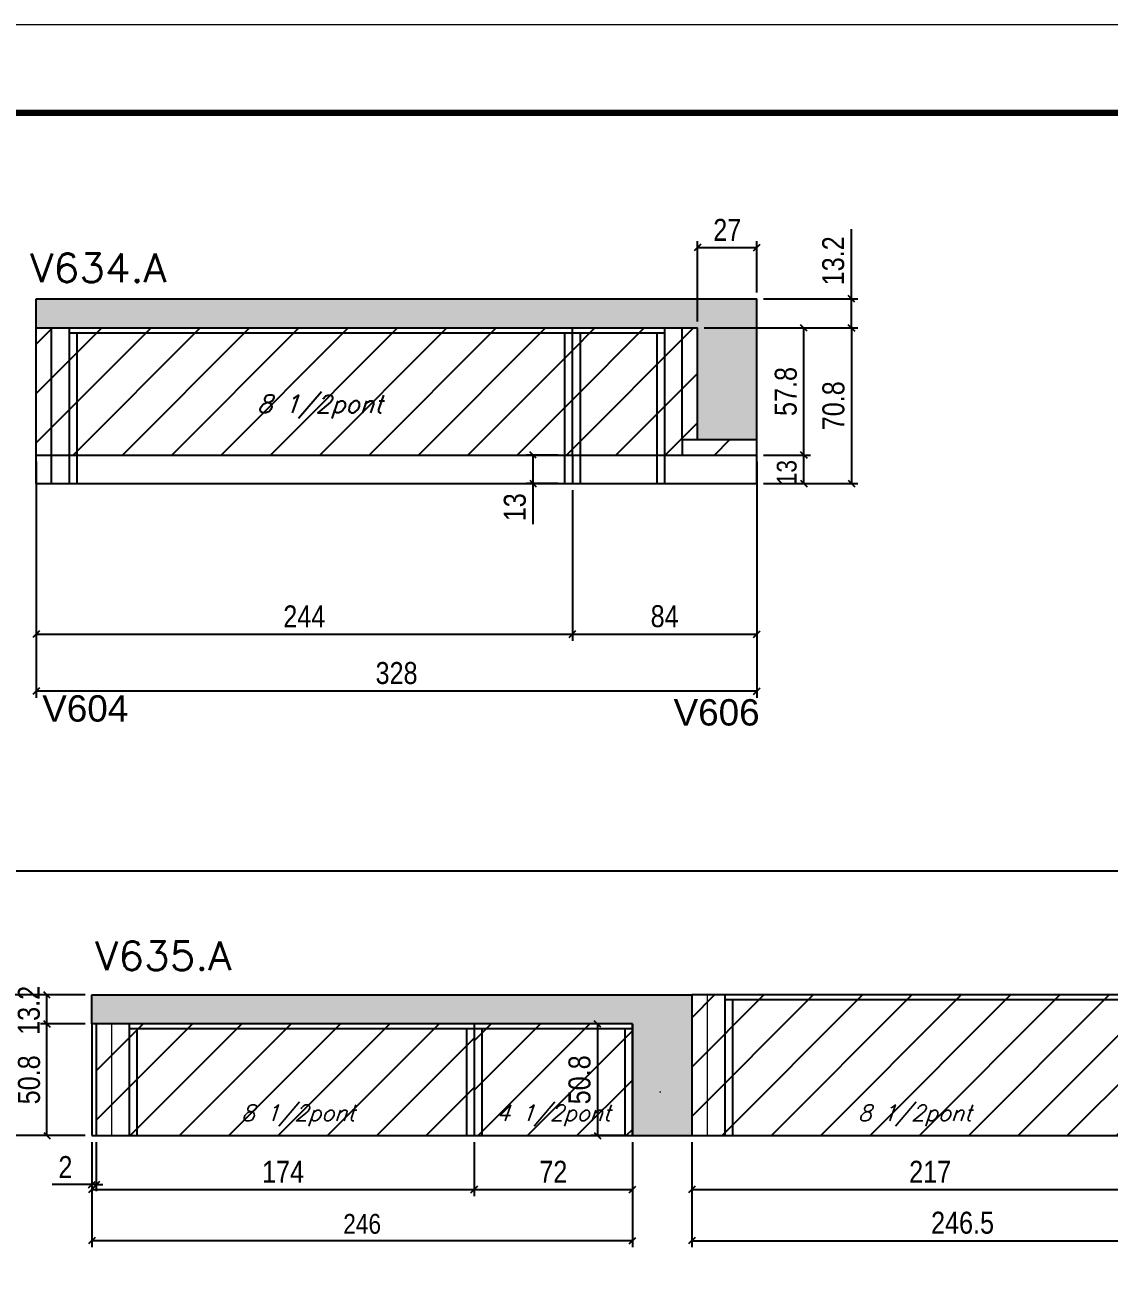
# Model space of a CAD drawing. Extents: x -20960 to -5926, y -2106 to 21915.
# Drawn here: x -10124 to -9630, y 11012 to 11578 of the extents above; entities that cross this region are included whole.
import ezdxf

# ---------------------------------------------------------------- set-up
doc = ezdxf.new("R2010")
doc.units = 0
doc.linetypes.add('DASHED', pattern=[0.75, 0.5, -0.25])
for name, color, linetype in [('5', 5, 'Continuous'), ('COTA', 241, 'Continuous'), ('Painéis', 200, 'Continuous'), ('Reaproveitamento', 251, 'Continuous'), ('SARR_2.2x7', 40, 'Continuous'), ('SARR_3.5x7', 81, 'Continuous'), ('texto', 7, 'Continuous')]:
    doc.layers.add(name, color=color, linetype=linetype)
for name, color, linetype, lineweight in [('Folhas', 255, 'Continuous', 9), ('Sarr 2.2x7', 40, 'Continuous', 9), ('SARRAFO DE PRESSAO', 251, 'DASHED', 9), ('Texto Seção', 7, 'Continuous', 15)]:
    doc.layers.add(name, color=color, linetype=linetype, lineweight=lineweight)
doc.styles.add('COTA TECNICA', font='techl___.ttf', dxfattribs={"height": 10})
doc.styles.add('COTA TECNICA-50', font='techl___.ttf', dxfattribs={"height": 9})
doc.styles.add('REGUA-120', font='ROMANS.shx', dxfattribs={"height": 15})
doc.styles.add('Romans', font='romans.shx')
doc.styles.get("Standard").update_dxf_attribs({"font": 'arial.ttf'})
doc.dimstyles.new('COTA PAINEL-50', dxfattribs={"dimtxt": 9, "dimasz": 3, "dimexe": 3, "dimexo": 3, "dimgap": 3, "dimtad": 1, "dimdec": 1, "dimzin": 12, "dimdsep": 46, "dimtxsty": 'COTA TECNICA-50', "dimblk1": 'OBLIQUE', "dimblk2": 'OBLIQUE', "dimsah": 1, "dimcen": 0.9, "dimclrd": 4, "dimclre": 4, "dimclrt": 240, "dimadec": 1, "dimazin": 3, "dimtfac": 1, "dimtdec": 1, "dimtmove": 0, "dimatfit": 3, "dimfxl": 1, "dimtolj": 1, "dimtzin": 12, "dimarcsym": 0})
doc.dimstyles.new('PAINEL', dxfattribs={"dimtxt": 10, "dimasz": 3, "dimexe": 3, "dimexo": 3, "dimgap": 3, "dimtad": 1, "dimdec": 1, "dimzin": 12, "dimdsep": 46, "dimtxsty": 'COTA TECNICA', "dimblk1": 'OBLIQUE', "dimblk2": 'OBLIQUE', "dimsah": 1, "dimcen": 0.9, "dimclrd": 4, "dimclre": 4, "dimclrt": 240, "dimadec": 1, "dimazin": 3, "dimtfac": 1, "dimtdec": 1, "dimtmove": 0, "dimatfit": 3, "dimfxl": 1, "dimtolj": 1, "dimtzin": 12, "dimarcsym": 0})
pattern_1 = [(45, (-149321.819, -11654.075), (-11.2253202, 11.2253202), [])]
pattern_2 = [(45, (-13.5, -4594.3), (-11.22532, 11.22532), [])]

# ---------------------------------------------------------------- blocks, each defined once
blk = doc.blocks.new('9999999999')
at = {"layer": 'Folhas'}
blk.add_lwpolyline([(98138.98, 34190.21), (99623.98, 34190.21), (99623.98, 35240.21), (98138.98, 35240.21)], close=True, dxfattribs=at)
at = {"layer": 'Folhas', "color": 30, "const_width": 3}
blk.add_lwpolyline([(98213.98, 34230.21), (99583.98, 34230.21), (99583.98, 35200.21), (98213.98, 35200.21)], close=True, dxfattribs=at)
blk = doc.blocks.new('_Oblique')
at = {"color": 0, "linetype": 'ByBlock', "lineweight": -2}
blk.add_line((-0.5, -0.5), (0.5, 0.5), dxfattribs=at)
blk = doc.blocks.new('*D1290')
at = {"layer": 'COTA', "color": 4, "linetype": 'ByBlock', "lineweight": -2, "transparency": 16777216}
for p, q in [((-9820.41, 11069.88), (-9820.41, 11045.38)), ((-9603.41, 11069.88), (-9603.41, 11045.38)), ((-9820.41, 11048.38), (-9603.41, 11048.38))]:
    blk.add_line(p, q, dxfattribs=at)
at = {"layer": 'Defpoints', "color": 0, "linetype": 'ByBlock', "transparency": 16777216}
for p in [(-9820.41, 11072.88), (-9603.41, 11072.88), (-9603.41, 11048.38)]:
    blk.add_point(p, dxfattribs=at)
at = {"layer": 'COTA', "color": 4, "linetype": 'ByBlock', "lineweight": -2, "transparency": 16777216, "xscale": 3, "yscale": 3, "zscale": 3, "rotation": 180}
blk.add_blockref('_Oblique', (-9820.41, 11048.38), dxfattribs=at)
at = {"layer": 'COTA', "color": 4, "linetype": 'ByBlock', "lineweight": -2, "transparency": 16777216, "xscale": 3, "yscale": 3, "zscale": 3}
blk.add_blockref('_Oblique', (-9603.41, 11048.38), dxfattribs=at)
at = {"layer": 'COTA', "color": 240, "linetype": 'ByBlock', "transparency": 16777216, "insert": (-9711.91, 11056.45), "char_height": 10, "attachment_point": 5, "style": 'COTA TECNICA'}
blk.add_mtext('\\A1;217', dxfattribs=at)
blk = doc.blocks.new('*D1293')
at = {"layer": 'COTA', "color": 4, "linetype": 'ByBlock', "lineweight": -2, "transparency": 16777216}
for p, q in [((-9820.41, 11069.88), (-9820.41, 11022.1)), ((-9573.91, 11069.88), (-9573.91, 11022.1)), ((-9820.41, 11025.1), (-9573.91, 11025.1))]:
    blk.add_line(p, q, dxfattribs=at)
at = {"layer": 'Defpoints', "color": 0, "linetype": 'ByBlock', "transparency": 16777216}
for p in [(-9820.41, 11072.88), (-9573.91, 11072.88), (-9573.91, 11025.1)]:
    blk.add_point(p, dxfattribs=at)
at = {"layer": 'COTA', "color": 4, "linetype": 'ByBlock', "lineweight": -2, "transparency": 16777216, "xscale": 3, "yscale": 3, "zscale": 3, "rotation": 180}
blk.add_blockref('_Oblique', (-9820.41, 11025.1), dxfattribs=at)
at = {"layer": 'COTA', "color": 4, "linetype": 'ByBlock', "lineweight": -2, "transparency": 16777216, "xscale": 3, "yscale": 3, "zscale": 3}
blk.add_blockref('_Oblique', (-9573.91, 11025.1), dxfattribs=at)
at = {"layer": 'COTA', "color": 240, "linetype": 'ByBlock', "transparency": 16777216, "insert": (-9697.16, 11033.21), "char_height": 10, "attachment_point": 5, "style": 'COTA TECNICA'}
blk.add_mtext('\\A1;246.5', dxfattribs=at)
blk = doc.blocks.new('*D1294')
at = {"layer": 'COTA', "color": 4, "linetype": 'ByBlock', "lineweight": -2, "transparency": 16777216}
for p, q in [((-10096.41, 11123.68), (-10116.85, 11123.68)), ((-10113.85, 11072.88), (-10113.85, 11123.68)), ((-10096.41, 11072.88), (-10116.85, 11072.88))]:
    blk.add_line(p, q, dxfattribs=at)
at = {"layer": 'Defpoints', "color": 0, "linetype": 'ByBlock', "transparency": 16777216}
for p in [(-10113.85, 11123.68), (-10093.41, 11123.68), (-10093.41, 11072.88)]:
    blk.add_point(p, dxfattribs=at)
at = {"layer": 'COTA', "color": 4, "linetype": 'ByBlock', "lineweight": -2, "transparency": 16777216, "xscale": 3, "yscale": 3, "zscale": 3}
for p, rotation in [((-10113.85, 11123.68), 90), ((-10113.85, 11072.88), 270)]:
    blk.add_blockref('_Oblique', p, dxfattribs=dict(at, rotation=rotation))
at = {"layer": 'COTA', "color": 240, "linetype": 'ByBlock', "transparency": 16777216, "insert": (-10121.98, 11098.28), "char_height": 10, "attachment_point": 5, "rotation": 90, "style": 'COTA TECNICA'}
blk.add_mtext('\\A1;50.8', dxfattribs=at)
blk = doc.blocks.new('*D1295')
at = {"layer": 'COTA', "color": 4, "linetype": 'ByBlock', "lineweight": -2, "transparency": 16777216}
for p, q in [((-10096.41, 11136.88), (-10116.85, 11136.88)), ((-10113.85, 11123.68), (-10113.85, 11136.88)), ((-10096.41, 11123.68), (-10116.85, 11123.68))]:
    blk.add_line(p, q, dxfattribs=at)
at = {"layer": 'Defpoints', "color": 0, "linetype": 'ByBlock', "transparency": 16777216}
for p in [(-10113.85, 11136.88), (-10093.41, 11136.88), (-10093.41, 11123.68)]:
    blk.add_point(p, dxfattribs=at)
at = {"layer": 'COTA', "color": 4, "linetype": 'ByBlock', "lineweight": -2, "transparency": 16777216, "xscale": 3, "yscale": 3, "zscale": 3}
for p, rotation in [((-10113.85, 11136.88), 90), ((-10113.85, 11123.68), 270)]:
    blk.add_blockref('_Oblique', p, dxfattribs=dict(at, rotation=rotation))
at = {"layer": 'COTA', "color": 240, "linetype": 'ByBlock', "transparency": 16777216, "insert": (-10122.06, 11129.88), "char_height": 10, "attachment_point": 5, "rotation": 90, "style": 'COTA TECNICA'}
blk.add_mtext('\\A1;13.2', dxfattribs=at)
blk = doc.blocks.new('*D1394')
at = {"layer": 'COTA', "color": 4, "lineweight": -2, "transparency": 16777216}
for p, q in [((-10093.41, 11069.88), (-10093.41, 11047.59)), ((-10091.41, 11069.88), (-10091.41, 11047.59)), ((-10093.41, 11050.59), (-10111.52, 11050.59)), ((-10091.41, 11050.59), (-10093.41, 11050.59)), ((-10091.41, 11050.59), (-10088.41, 11050.59))]:
    blk.add_line(p, q, dxfattribs=at)
at = {"layer": 'Defpoints', "color": 0, "transparency": 16777216}
for p in [(-10093.41, 11072.88), (-10091.41, 11072.88), (-10093.41, 11050.59)]:
    blk.add_point(p, dxfattribs=at)
at = {"layer": 'COTA', "color": 4, "lineweight": -2, "transparency": 16777216, "xscale": 3, "yscale": 3, "zscale": 3}
blk.add_blockref('_Oblique', (-10093.41, 11050.59), dxfattribs=at)
at = {"layer": 'COTA', "color": 4, "lineweight": -2, "transparency": 16777216, "xscale": 3, "yscale": 3, "zscale": 3, "rotation": 180}
blk.add_blockref('_Oblique', (-10091.41, 11050.59), dxfattribs=at)
at = {"layer": 'COTA', "color": 240, "transparency": 16777216, "insert": (-10105.47, 11058.59), "char_height": 10, "attachment_point": 5, "style": 'COTA TECNICA'}
blk.add_mtext('\\A1;2', dxfattribs=at)
blk = doc.blocks.new('*D1377')
at = {"layer": 'COTA', "color": 4, "lineweight": -2, "transparency": 16777216}
for p, q in [((-10096.41, 11136.88), (-10140.03, 11136.88)), ((-10137.03, 11072.88), (-10137.03, 11136.88)), ((-10096.41, 11072.88), (-10140.03, 11072.88))]:
    blk.add_line(p, q, dxfattribs=at)
at = {"layer": 'Defpoints', "color": 0, "transparency": 16777216}
for p in [(-10137.03, 11136.88), (-10093.41, 11136.88), (-10093.41, 11072.88)]:
    blk.add_point(p, dxfattribs=at)
at = {"layer": 'COTA', "color": 4, "lineweight": -2, "transparency": 16777216, "xscale": 3, "yscale": 3, "zscale": 3}
for p, rotation in [((-10137.03, 11136.88), 90), ((-10137.03, 11072.88), 270)]:
    blk.add_blockref('_Oblique', p, dxfattribs=dict(at, rotation=rotation))
at = {"layer": 'COTA', "color": 240, "transparency": 16777216, "insert": (-10145.13, 11104.88), "char_height": 10, "attachment_point": 5, "rotation": 90, "style": 'COTA TECNICA'}
blk.add_mtext('\\A1;64', dxfattribs=at)
blk = doc.blocks.new('*D1380')
at = {"layer": 'COTA', "color": 4, "lineweight": -2, "ltscale": 25, "transparency": 16777216}
for p, q in [((-10093.41, 11069.88), (-10093.41, 11045.38)), ((-9919.41, 11069.88), (-9919.41, 11045.38)), ((-10093.41, 11048.38), (-9919.41, 11048.38))]:
    blk.add_line(p, q, dxfattribs=at)
at = {"layer": 'Defpoints', "color": 0, "ltscale": 25, "transparency": 16777216}
for p in [(-10093.41, 11072.88), (-9919.41, 11072.88), (-9919.41, 11048.38)]:
    blk.add_point(p, dxfattribs=at)
at = {"layer": 'COTA', "color": 4, "lineweight": -2, "ltscale": 25, "transparency": 16777216, "xscale": 3, "yscale": 3, "zscale": 3, "rotation": 180}
blk.add_blockref('_Oblique', (-10093.41, 11048.38), dxfattribs=at)
at = {"layer": 'COTA', "color": 4, "lineweight": -2, "ltscale": 25, "transparency": 16777216, "xscale": 3, "yscale": 3, "zscale": 3}
blk.add_blockref('_Oblique', (-9919.41, 11048.38), dxfattribs=at)
at = {"layer": 'COTA', "color": 240, "ltscale": 25, "transparency": 16777216, "insert": (-10006.41, 11056.45), "char_height": 10, "attachment_point": 5, "style": 'COTA TECNICA'}
blk.add_mtext('\\A1;174', dxfattribs=at)
blk = doc.blocks.new('*D1381')
at = {"layer": 'COTA', "color": 4, "lineweight": -2, "ltscale": 25, "transparency": 16777216}
for p, q in [((-9919.41, 11069.88), (-9919.41, 11045.38)), ((-9847.41, 11069.88), (-9847.41, 11045.38)), ((-9919.41, 11048.38), (-9847.41, 11048.38))]:
    blk.add_line(p, q, dxfattribs=at)
at = {"layer": 'Defpoints', "color": 0, "ltscale": 25, "transparency": 16777216}
for p in [(-9919.41, 11072.88), (-9847.41, 11072.88), (-9847.41, 11048.38)]:
    blk.add_point(p, dxfattribs=at)
at = {"layer": 'COTA', "color": 4, "lineweight": -2, "ltscale": 25, "transparency": 16777216, "xscale": 3, "yscale": 3, "zscale": 3, "rotation": 180}
blk.add_blockref('_Oblique', (-9919.41, 11048.38), dxfattribs=at)
at = {"layer": 'COTA', "color": 4, "lineweight": -2, "ltscale": 25, "transparency": 16777216, "xscale": 3, "yscale": 3, "zscale": 3}
blk.add_blockref('_Oblique', (-9847.41, 11048.38), dxfattribs=at)
at = {"layer": 'COTA', "color": 240, "ltscale": 25, "transparency": 16777216, "insert": (-9883.41, 11056.45), "char_height": 10, "attachment_point": 5, "style": 'COTA TECNICA'}
blk.add_mtext('\\A1;72', dxfattribs=at)
blk = doc.blocks.new('*D1385')
at = {"layer": 'COTA', "color": 4, "lineweight": -2, "ltscale": 25, "transparency": 16777216}
for p, q in [((-9850.41, 11123.68), (-9866.32, 11123.68)), ((-9863.32, 11123.68), (-9863.32, 11072.88)), ((-9850.41, 11072.88), (-9866.32, 11072.88))]:
    blk.add_line(p, q, dxfattribs=at)
at = {"layer": 'Defpoints', "color": 0, "ltscale": 25, "transparency": 16777216}
for p in [(-9847.41, 11123.68), (-9863.32, 11072.88), (-9847.41, 11072.88)]:
    blk.add_point(p, dxfattribs=at)
at = {"layer": 'COTA', "color": 4, "lineweight": -2, "ltscale": 25, "transparency": 16777216, "xscale": 3, "yscale": 3, "zscale": 3}
for p, rotation in [((-9863.32, 11123.68), 90), ((-9863.32, 11072.88), 270)]:
    blk.add_blockref('_Oblique', p, dxfattribs=dict(at, rotation=rotation))
at = {"layer": 'COTA', "color": 240, "ltscale": 25, "transparency": 16777216, "insert": (-9871.45, 11098.28), "char_height": 10, "attachment_point": 5, "rotation": 90, "style": 'COTA TECNICA'}
blk.add_mtext('\\A1;50.8', dxfattribs=at)
blk = doc.blocks.new('*D1387')
at = {"layer": 'COTA', "color": 4, "lineweight": -2, "ltscale": 25, "transparency": 16777216}
for p, q in [((-10118.75, 11379.53), (-10118.75, 11272.05)), ((-9790.75, 11379.53), (-9790.75, 11272.05)), ((-9790.75, 11275.05), (-10118.75, 11275.05))]:
    blk.add_line(p, q, dxfattribs=at)
at = {"layer": 'Defpoints', "color": 0, "ltscale": 25, "transparency": 16777216}
for p in [(-10118.75, 11382.53), (-9790.75, 11382.53), (-10118.75, 11275.05)]:
    blk.add_point(p, dxfattribs=at)
at = {"layer": 'COTA', "color": 4, "lineweight": -2, "ltscale": 25, "transparency": 16777216, "xscale": 3, "yscale": 3, "zscale": 3, "rotation": 180}
blk.add_blockref('_Oblique', (-10118.75, 11275.05), dxfattribs=at)
at = {"layer": 'COTA', "color": 4, "lineweight": -2, "ltscale": 25, "transparency": 16777216, "xscale": 3, "yscale": 3, "zscale": 3}
blk.add_blockref('_Oblique', (-9790.75, 11275.05), dxfattribs=at)
at = {"layer": 'COTA', "color": 240, "ltscale": 25, "transparency": 16777216, "insert": (-9954.75, 11283.29), "char_height": 10, "attachment_point": 5, "style": 'COTA TECNICA'}
blk.add_mtext('\\A1;328', dxfattribs=at)
blk = doc.blocks.new('*D1388')
at = {"layer": 'COTA', "color": 4, "lineweight": -2, "ltscale": 25, "transparency": 16777216}
for p, q in [((-10118.75, 11366.53), (-10118.75, 11298.04)), ((-9874.75, 11366.53), (-9874.75, 11298.04)), ((-10118.75, 11301.04), (-9874.75, 11301.04))]:
    blk.add_line(p, q, dxfattribs=at)
at = {"layer": 'Defpoints', "color": 0, "ltscale": 25, "transparency": 16777216}
for p in [(-10118.75, 11369.53), (-9874.75, 11369.53), (-9874.75, 11301.04)]:
    blk.add_point(p, dxfattribs=at)
at = {"layer": 'COTA', "color": 4, "lineweight": -2, "ltscale": 25, "transparency": 16777216, "xscale": 3, "yscale": 3, "zscale": 3, "rotation": 180}
blk.add_blockref('_Oblique', (-10118.75, 11301.04), dxfattribs=at)
at = {"layer": 'COTA', "color": 4, "lineweight": -2, "ltscale": 25, "transparency": 16777216, "xscale": 3, "yscale": 3, "zscale": 3}
blk.add_blockref('_Oblique', (-9874.75, 11301.04), dxfattribs=at)
at = {"layer": 'COTA', "color": 240, "ltscale": 25, "transparency": 16777216, "insert": (-9996.75, 11309.11), "char_height": 10, "attachment_point": 5, "style": 'COTA TECNICA'}
blk.add_mtext('\\A1;244', dxfattribs=at)
blk = doc.blocks.new('*D1296')
at = {"layer": 'COTA', "color": 4, "lineweight": -2, "ltscale": 25, "transparency": 16777216}
for p, q in [((-9790.75, 11379.53), (-9790.75, 11298.04)), ((-9874.75, 11366.53), (-9874.75, 11298.04)), ((-9874.75, 11301.04), (-9790.75, 11301.04))]:
    blk.add_line(p, q, dxfattribs=at)
at = {"layer": 'Defpoints', "color": 0, "ltscale": 25, "transparency": 16777216}
for p in [(-9790.75, 11382.53), (-9874.75, 11369.53), (-9790.75, 11301.04)]:
    blk.add_point(p, dxfattribs=at)
at = {"layer": 'COTA', "color": 4, "lineweight": -2, "ltscale": 25, "transparency": 16777216, "xscale": 3, "yscale": 3, "zscale": 3, "rotation": 180}
blk.add_blockref('_Oblique', (-9874.75, 11301.04), dxfattribs=at)
at = {"layer": 'COTA', "color": 4, "lineweight": -2, "ltscale": 25, "transparency": 16777216, "xscale": 3, "yscale": 3, "zscale": 3}
blk.add_blockref('_Oblique', (-9790.75, 11301.04), dxfattribs=at)
at = {"layer": 'COTA', "color": 240, "ltscale": 25, "transparency": 16777216, "insert": (-9832.75, 11309.14), "char_height": 10, "attachment_point": 5, "style": 'COTA TECNICA'}
blk.add_mtext('\\A1;84', dxfattribs=at)
blk = doc.blocks.new('*D1397')
at = {"layer": 'COTA', "color": 4, "lineweight": -2, "ltscale": 25, "transparency": 16777216}
for p, q in [((-9814.75, 11440.33), (-9744.76, 11440.33)), ((-9747.76, 11440.33), (-9747.76, 11369.53)), ((-9787.75, 11369.53), (-9744.76, 11369.53))]:
    blk.add_line(p, q, dxfattribs=at)
at = {"layer": 'Defpoints', "color": 0, "ltscale": 25, "transparency": 16777216}
for p in [(-9817.75, 11440.33), (-9790.75, 11369.53), (-9747.76, 11369.53)]:
    blk.add_point(p, dxfattribs=at)
at = {"layer": 'COTA', "color": 4, "lineweight": -2, "ltscale": 25, "transparency": 16777216, "xscale": 3, "yscale": 3, "zscale": 3}
for p, rotation in [((-9747.76, 11440.33), 90), ((-9747.76, 11369.53), 270)]:
    blk.add_blockref('_Oblique', p, dxfattribs=dict(at, rotation=rotation))
at = {"layer": 'COTA', "color": 240, "ltscale": 25, "transparency": 16777216, "insert": (-9755.89, 11404.93), "char_height": 10, "attachment_point": 5, "rotation": 90, "style": 'COTA TECNICA'}
blk.add_mtext('\\A1;70.8', dxfattribs=at)
blk = doc.blocks.new('*D1398')
at = {"layer": 'COTA', "color": 4, "lineweight": -2, "ltscale": 25, "transparency": 16777216}
for p, q in [((-9747.76, 11453.53), (-9747.76, 11485.26)), ((-9787.75, 11453.53), (-9744.76, 11453.53)), ((-9747.76, 11440.33), (-9747.76, 11453.53)), ((-9814.75, 11440.33), (-9744.76, 11440.33))]:
    blk.add_line(p, q, dxfattribs=at)
at = {"layer": 'Defpoints', "color": 0, "ltscale": 25, "transparency": 16777216}
for p in [(-9790.75, 11453.53), (-9747.76, 11453.53), (-9817.75, 11440.33)]:
    blk.add_point(p, dxfattribs=at)
at = {"layer": 'COTA', "color": 4, "lineweight": -2, "ltscale": 25, "transparency": 16777216, "xscale": 3, "yscale": 3, "zscale": 3}
for p, rotation in [((-9747.76, 11453.53), 90), ((-9747.76, 11440.33), 270)]:
    blk.add_blockref('_Oblique', p, dxfattribs=dict(at, rotation=rotation))
at = {"layer": 'COTA', "color": 240, "ltscale": 25, "transparency": 16777216, "insert": (-9755.98, 11470.9), "char_height": 10, "attachment_point": 5, "rotation": 90, "style": 'COTA TECNICA'}
blk.add_mtext('\\A1;13.2', dxfattribs=at)
blk = doc.blocks.new('*D1297')
at = {"layer": 'COTA', "color": 4, "lineweight": -2, "ltscale": 25, "transparency": 16777216}
for p, q in [((-9814.75, 11440.33), (-9766.44, 11440.33)), ((-9769.44, 11382.53), (-9769.44, 11440.33)), ((-9787.75, 11382.53), (-9766.44, 11382.53))]:
    blk.add_line(p, q, dxfattribs=at)
at = {"layer": 'Defpoints', "color": 0, "ltscale": 25, "transparency": 16777216}
for p in [(-9817.75, 11440.33), (-9769.44, 11440.33), (-9790.75, 11382.53)]:
    blk.add_point(p, dxfattribs=at)
at = {"layer": 'COTA', "color": 4, "lineweight": -2, "ltscale": 25, "transparency": 16777216, "xscale": 3, "yscale": 3, "zscale": 3}
for p, rotation in [((-9769.44, 11440.33), 90), ((-9769.44, 11382.53), 270)]:
    blk.add_blockref('_Oblique', p, dxfattribs=dict(at, rotation=rotation))
at = {"layer": 'COTA', "color": 240, "ltscale": 25, "transparency": 16777216, "insert": (-9777.57, 11411.43), "char_height": 10, "attachment_point": 5, "rotation": 90, "style": 'COTA TECNICA'}
blk.add_mtext('\\A1;57.8', dxfattribs=at)
blk = doc.blocks.new('*D1298')
at = {"layer": 'Defpoints', "color": 0, "ltscale": 25, "transparency": 16777216}
for p in [(-9790.75, 11476.89), (-9790.75, 11453.53), (-9817.75, 11440.33)]:
    blk.add_point(p, dxfattribs=at)
at = {"layer": 'SARR_3.5x7', "color": 4, "lineweight": -2, "ltscale": 25, "transparency": 16777216}
for p, q in [((-9817.75, 11443.33), (-9817.75, 11479.89)), ((-9790.75, 11456.53), (-9790.75, 11479.89)), ((-9817.75, 11476.89), (-9790.75, 11476.89))]:
    blk.add_line(p, q, dxfattribs=at)
at = {"layer": 'SARR_3.5x7', "color": 4, "lineweight": -2, "ltscale": 25, "transparency": 16777216, "xscale": 3, "yscale": 3, "zscale": 3, "rotation": 180}
blk.add_blockref('_Oblique', (-9817.75, 11476.89), dxfattribs=at)
at = {"layer": 'SARR_3.5x7', "color": 4, "lineweight": -2, "ltscale": 25, "transparency": 16777216, "xscale": 3, "yscale": 3, "zscale": 3}
blk.add_blockref('_Oblique', (-9790.75, 11476.89), dxfattribs=at)
at = {"layer": 'SARR_3.5x7', "color": 240, "ltscale": 25, "transparency": 16777216, "insert": (-9804.25, 11484.96), "char_height": 10, "attachment_point": 5, "style": 'COTA TECNICA'}
blk.add_mtext('\\A1;27', dxfattribs=at)
blk = doc.blocks.new('*D1405')
at = {"layer": 'Defpoints', "color": 0, "ltscale": 25, "transparency": 16777216}
for p in [(-9878.25, 11382.53), (-9892.67, 11369.53), (-9878.25, 11369.53)]:
    blk.add_point(p, dxfattribs=at)
at = {"layer": 'SARR_3.5x7', "color": 4, "lineweight": -2, "ltscale": 25, "transparency": 16777216}
for p, q in [((-9881.25, 11382.53), (-9895.67, 11382.53)), ((-9892.67, 11382.53), (-9892.67, 11369.53)), ((-9881.25, 11369.53), (-9895.67, 11369.53)), ((-9892.67, 11369.53), (-9892.67, 11351.01))]:
    blk.add_line(p, q, dxfattribs=at)
at = {"layer": 'SARR_3.5x7', "color": 4, "lineweight": -2, "ltscale": 25, "transparency": 16777216, "xscale": 3, "yscale": 3, "zscale": 3}
for p, rotation in [((-9892.67, 11382.53), 90), ((-9892.67, 11369.53), 270)]:
    blk.add_blockref('_Oblique', p, dxfattribs=dict(at, rotation=rotation))
at = {"layer": 'SARR_3.5x7', "color": 240, "ltscale": 25, "transparency": 16777216, "insert": (-9900.89, 11358.77), "char_height": 10, "attachment_point": 5, "rotation": 90, "style": 'COTA TECNICA'}
blk.add_mtext('\\A1;13', dxfattribs=at)
blk = doc.blocks.new('*D1409')
at = {"layer": 'COTA', "color": 4, "lineweight": -2, "transparency": 16777216}
for p, q in [((-9787.75, 11382.53), (-9766.44, 11382.53)), ((-9769.44, 11369.53), (-9769.44, 11382.53)), ((-9787.75, 11369.53), (-9766.44, 11369.53))]:
    blk.add_line(p, q, dxfattribs=at)
at = {"layer": 'Defpoints', "color": 0, "transparency": 16777216}
for p in [(-9790.75, 11382.53), (-9769.44, 11382.53), (-9790.75, 11369.53)]:
    blk.add_point(p, dxfattribs=at)
at = {"layer": 'COTA', "color": 4, "lineweight": -2, "transparency": 16777216, "xscale": 3, "yscale": 3, "zscale": 3}
for p, rotation in [((-9769.44, 11382.53), 90), ((-9769.44, 11369.53), 270)]:
    blk.add_blockref('_Oblique', p, dxfattribs=dict(at, rotation=rotation))
at = {"layer": 'COTA', "color": 240, "transparency": 16777216, "insert": (-9777.14, 11374.53), "char_height": 9, "attachment_point": 5, "rotation": 90, "style": 'COTA TECNICA-50'}
blk.add_mtext('\\A1;13', dxfattribs=at)
blk = doc.blocks.new('*D1411')
at = {"layer": 'COTA', "color": 4, "lineweight": -2, "transparency": 16777216}
for p, q in [((-10093.41, 11069.88), (-10093.41, 11022.1)), ((-9847.41, 11069.88), (-9847.41, 11022.1)), ((-9847.41, 11025.1), (-10093.41, 11025.1))]:
    blk.add_line(p, q, dxfattribs=at)
at = {"layer": 'Defpoints', "color": 0, "transparency": 16777216}
for p in [(-10093.41, 11072.88), (-9847.41, 11072.88), (-10093.41, 11025.1)]:
    blk.add_point(p, dxfattribs=at)
at = {"layer": 'COTA', "color": 4, "lineweight": -2, "transparency": 16777216, "xscale": 3, "yscale": 3, "zscale": 3, "rotation": 180}
blk.add_blockref('_Oblique', (-10093.41, 11025.1), dxfattribs=at)
at = {"layer": 'COTA', "color": 4, "lineweight": -2, "transparency": 16777216, "xscale": 3, "yscale": 3, "zscale": 3}
blk.add_blockref('_Oblique', (-9847.41, 11025.1), dxfattribs=at)
at = {"layer": 'COTA', "color": 240, "transparency": 16777216, "insert": (-9970.41, 11032.7), "char_height": 9, "attachment_point": 5, "style": 'COTA TECNICA-50'}
blk.add_mtext('\\A1;246', dxfattribs=at)

msp = doc.modelspace()

# ---------------------------------------------------------------- hatches: boundary and pattern name
at = {"layer": 'COTA', "linetype": 'ByBlock'}
h = msp.add_hatch(dxfattribs=at)
h.set_pattern_fill('AR-CONC', color=256, scale=0.03)
h.set_pattern_definition([(50, (-150929.2897, -13699.0923), (5.46554007, -0.47817257), [0.5715, -6.2865]), (355, (-150929.2897, -13699.0923), (-1.05730264, 5.73170536), [0.4572, -5.02921753]), (100.4514447, (-150928.834, -13699.132), (4.40823741, 5.25353256), [0.48570026, -5.34270734]), (46.1842, (-150929.29, -13697.568), (8.13237123, -1.26126984), [0.85725, -9.42975]), (96.6355576, (-150928.612, -13697.673), (7.122124, 7.42278374), [0.7285507, -8.01406824]), (351.184151, (-150929.29, -13697.568), (7.122124, 7.42278374), [0.685799, -7.54379196]), (21, (-150928.5277, -13697.9493), (4.54843174, -3.06795595), [0.5715, -6.2865]), (326, (-150928.5277, -13697.9493), (1.85406085, 5.52563898), [0.4572, -5.0292]), (71.451445, (-150928.1487, -13698.205), (6.40249258, 2.45768307), [0.48570026, -5.34269813]), (37.5, (-150929.2897, -13699.0923), (0.092658098, 2.536651166), [0, -4.96824, 0, -5.1054, 0, -5.04825]), (7.5, (-150929.2897, -13699.0923), (2.004589875, 3.005417245), [0, -2.91084, 0, -4.85394, 0, -1.92405]), (327.5, (-150930.989, -13699.0923), (4.067717855, -0.17186232), [0, -1.905, 0, -5.9436, 0, -7.8867]), (317.5, (-150931.751, -13699.0923), (4.44387544, 0.76279473), [0, -2.4765, 0, -3.94716, 0, -5.6007])])
h.paths.add_polyline_path([(-9817.75, 11389.53), (-9790.75, 11389.53), (-9790.75, 11453.53), (-10118.75, 11453.53), (-10118.75, 11440.33), (-9817.75, 11440.33)])
at = {"layer": 'COTA', "ltscale": 25}
h = msp.add_hatch(dxfattribs=at)
h.set_pattern_fill('AR-CONC', color=256, scale=0.03)
h.set_pattern_definition([(50, (-150906.819, -11654.075), (5.46554007, -0.47817257), [0.5715, -6.2865]), (355, (-150906.819, -11654.075), (-1.05730264, 5.73170536), [0.4572, -5.02921753]), (100.4514447, (-150906.3636, -11654.115), (4.40823741, 5.25353256), [0.48570026, -5.34270734]), (46.1842, (-150906.819, -11652.551), (8.13237123, -1.26126984), [0.85725, -9.42975]), (96.6355576, (-150906.141, -11652.656), (7.122124, 7.42278374), [0.7285507, -8.01406824]), (351.184151, (-150906.819, -11652.551), (7.122124, 7.42278374), [0.685799, -7.54379196]), (21, (-150906.057, -11652.932), (4.54843174, -3.06795595), [0.5715, -6.2865]), (326, (-150906.057, -11652.932), (1.85406085, 5.52563898), [0.4572, -5.0292]), (71.451445, (-150905.678, -11653.1877), (6.40249258, 2.45768307), [0.48570026, -5.34269813]), (37.5, (-150906.819, -11654.075), (0.092658098, 2.536651166), [0, -4.96824, 0, -5.1054, 0, -5.04825]), (7.5, (-150906.819, -11654.075), (2.004589875, 3.005417245), [0, -2.91084, 0, -4.85394, 0, -1.92405]), (327.5, (-150908.5183, -11654.075), (4.067717855, -0.17186232), [0, -1.905, 0, -5.9436, 0, -7.8867]), (317.5, (-150909.2803, -11654.075), (4.44387544, 0.76279473), [0, -2.4765, 0, -3.94716, 0, -5.6007])])
h.paths.add_polyline_path([(-9820.41, 11136.88), (-10093.41, 11136.88), (-10093.41, 11123.68), (-9919.41, 11123.68), (-9847.41, 11123.68), (-9847.41, 11072.88), (-9820.41, 11072.88)])
at = {"layer": 'Reaproveitamento'}
h = msp.add_hatch(dxfattribs=at)
h.set_pattern_fill('ANSI31', color=256, scale=5)
h.set_pattern_definition(pattern_2)
h.paths.add_polyline_path([(-9874.75, 11382.53), (-9874.75, 11440.33), (-10118.75, 11440.33), (-10118.75, 11382.53)])
h = msp.add_hatch(dxfattribs=at)
h.set_pattern_fill('ANSI31', color=256, scale=5)
h.set_pattern_definition(pattern_2)
h.paths.add_polyline_path([(-9874.75, 11382.53), (-9790.75, 11382.53), (-9790.75, 11389.53), (-9817.75, 11389.53), (-9817.75, 11440.33), (-9874.75, 11440.33)])
at = {"layer": 'Reaproveitamento', "ltscale": 25}
h = msp.add_hatch(dxfattribs=at)
h.set_pattern_fill('ANSI31', color=256, scale=5)
h.set_pattern_definition(pattern_1)
h.paths.add_polyline_path([(-9603.41, 11072.88), (-9603.41, 11136.88), (-9820.41, 11136.88), (-9820.41, 11072.88)])
h.paths.add_polyline_path([(-9751.95, 11074.76), (-9690.47, 11074.76), (-9685.47, 11089.29), (-9746.95, 11089.29)], flags=24)
h = msp.add_hatch(dxfattribs=at)
h.set_pattern_fill('ANSI31', color=256, scale=5)
h.set_pattern_definition(pattern_1)
h.paths.add_polyline_path([(-10091.41, 11123.68), (-10091.41, 11072.88), (-9919.41, 11072.88), (-9919.41, 11123.68)])
at = {"layer": 'Reaproveitamento'}
h = msp.add_hatch(dxfattribs=at)
h.set_pattern_fill('ANSI31', color=256, scale=5)
h.set_pattern_definition(pattern_2)
h.paths.add_polyline_path([(-9919.41, 11123.68), (-9919.41, 11072.88), (-9847.41, 11072.88), (-9847.41, 11123.68)])

# ---------------------------------------------------------------- linework, layer by layer
at = {"layer": 'COTA', "linetype": 'ByBlock'}
for p, q in [((-10118.75, 11453.53), (-9790.75, 11453.53)), ((-10118.75, 11440.33), (-10118.75, 11453.53)), ((-9790.75, 11389.53), (-9790.75, 11453.53)), ((-10547, 11193.43), (-9177, 11193.43)), ((-10093.41, 11136.88), (-9820.41, 11136.88)), ((-10093.41, 11123.68), (-10093.41, 11136.88))]:
    msp.add_line(p, q, dxfattribs=at)
at = {"layer": 'COTA', "ltscale": 25}
msp.add_line((-9847.41, 11072.88), (-9820.41, 11072.88), dxfattribs=at)
at = {"layer": 'Painéis'}
for p, q in [((-10118.75, 11440.33), (-9817.75, 11440.33)), ((-9817.75, 11389.53), (-9790.75, 11389.53)), ((-10118.75, 11382.53), (-9790.75, 11382.53)), ((-10118.75, 11369.53), (-9790.75, 11369.53))]:
    msp.add_line(p, q, dxfattribs=at)
at = {"layer": 'Painéis', "ltscale": 25}
for p, q in [((-10118.75, 11369.53), (-10118.75, 11440.33)), ((-9874.75, 11382.53), (-9874.75, 11440.33)), ((-9817.75, 11389.53), (-9817.75, 11440.33)), ((-9790.75, 11369.53), (-9790.75, 11389.53))]:
    msp.add_line(p, q, dxfattribs=at)
at = {"layer": 'Painéis', "linetype": 'ByBlock'}
for p, q in [((-9419.41, 11136.88), (-9820.41, 11136.88)), ((-9820.41, 11136.88), (-9820.41, 11072.88)), ((-9919.41, 11123.68), (-10093.41, 11123.68)), ((-10093.41, 11123.68), (-10093.41, 11072.88)), ((-10091.41, 11123.68), (-10091.41, 11072.88)), ((-9847.41, 11123.68), (-9919.41, 11123.68)), ((-9919.41, 11123.68), (-9919.41, 11123.68)), ((-9919.41, 11123.68), (-9919.41, 11072.88)), ((-9847.41, 11072.88), (-9847.41, 11123.68)), ((-9835.01, 11092.88), (-9834.68, 11092.88)), ((-10093.41, 11072.88), (-9847.41, 11072.88)), ((-9820.41, 11072.88), (-9359.41, 11072.88))]:
    msp.add_line(p, q, dxfattribs=at)
at = {"layer": 'Sarr 2.2x7'}
for p, q in [((-9813.41, 11136.88), (-9813.41, 11072.88)), ((-10084.41, 11072.88), (-10084.41, 11123.68))]:
    msp.add_line(p, q, dxfattribs=at)
at = {"layer": 'SARR_2.2x7', "linetype": 'Continuous'}
for p, q in [((-10111.75, 11382.53), (-10111.75, 11440.33)), ((-9824.75, 11389.53), (-9824.75, 11440.33)), ((-10103.75, 11438.13), (-9874.75, 11438.13)), ((-9874.75, 11438.13), (-9832.75, 11438.13)), ((-9824.75, 11389.53), (-9824.75, 11382.53)), ((-9824.75, 11389.53), (-9817.75, 11389.53)), ((-10111.75, 11369.53), (-10111.75, 11382.53)), ((-9824.75, 11382.53), (-9790.75, 11382.53)), ((-9419.41, 11134.68), (-9805.41, 11134.68)), ((-9919.41, 11121.48), (-10076.41, 11121.48)), ((-9847.41, 11121.48), (-9919.41, 11121.48))]:
    msp.add_line(p, q, dxfattribs=at)
at = {"layer": 'SARR_3.5x7'}
for p, q in [((-10103.75, 11440.33), (-10103.75, 11382.53)), ((-9832.75, 11440.33), (-9832.75, 11369.53)), ((-10100.25, 11438.13), (-10100.25, 11382.53)), ((-9878.25, 11438.13), (-9878.25, 11369.53)), ((-9871.25, 11438.13), (-9871.25, 11369.53)), ((-9836.25, 11438.13), (-9836.25, 11369.53)), ((-10103.75, 11427.33), (-10103.75, 11369.53)), ((-10100.25, 11425.13), (-10100.25, 11369.53)), ((-9805.41, 11136.88), (-9805.41, 11072.88)), ((-9801.91, 11134.68), (-9801.91, 11072.88)), ((-10076.41, 11123.68), (-10076.41, 11072.88)), ((-9847.41, 11123.68), (-9847.41, 11072.88)), ((-10072.91, 11121.48), (-10072.91, 11072.88)), ((-9922.91, 11121.48), (-9922.91, 11072.88)), ((-9915.91, 11121.48), (-9915.91, 11072.88)), ((-9850.91, 11121.48), (-9850.91, 11072.88))]:
    msp.add_line(p, q, dxfattribs=at)
at = {"layer": 'SARR_3.5x7', "ltscale": 25}
for p, q in [((-9874.75, 11382.53), (-9874.75, 11369.53)), ((-10103.75, 11369.53), (-10100.25, 11369.53)), ((-9878.25, 11369.53), (-9871.25, 11369.53)), ((-9836.25, 11369.53), (-9832.75, 11369.53))]:
    msp.add_line(p, q, dxfattribs=at)

# ---------------------------------------------------------------- block references
at = {"layer": 'SARRAFO DE PRESSAO', "color": 6, "linetype": 'ByBlock'}
msp.add_blockref('9999999999', (-108760.98, -23661.99), dxfattribs=at)

# ---------------------------------------------------------------- texts
at = {"layer": '5', "linetype": 'Continuous'}
for s, p in [('V604', (-10116.01, 11261.24)), ('V606', (-9828.68, 11259.46))]:
    msp.add_text(s, height=12, rotation=360, dxfattribs=at).set_placement(p)
at = {"layer": 'texto', "color": 2, "attachment_point": 5, "style": 'Romans'}
for s, insert, char_height in [('{\\Q19;\\C256;8 1/2pont}', (-9989.7, 11404.45), 8), ('{\\Q19;\\C256;8 1/2pont}', (-9999.57, 11082.02), 7.2737), ('{\\Q19;\\C256;4 1/2pont}', (-9883.31, 11082.02), 7.2737), ('{\\Q19;\\C256;8 1/2pont}', (-9718.88, 11082.02), 7.2737)]:
    msp.add_mtext(s, dxfattribs=dict(at, insert=insert, char_height=char_height))
at = {"layer": 'Texto Seção', "style": 'REGUA-120', "width": 1.05}
for s, p in [('V634.A', (-10121.42, 11461.14)), ('V635.A', (-10091.95, 11148.23))]:
    msp.add_text(s, height=13, dxfattribs=at).set_placement(p)

# ---------------------------------------------------------------- dimensions: what is measured, and where the dimension line sits
at = {"layer": 'COTA', "ltscale": 25}
for base, p1, p2, picture, middle in [((-9747.76, 11453.53), (-9817.75, 11440.33), (-9790.75, 11453.53), '*D1398', (-9755.98, 11470.9)), ((-9747.76, 11369.53), (-9817.75, 11440.33), (-9790.75, 11369.53), '*D1397', (-9755.89, 11404.93)), ((-9769.44, 11440.33), (-9790.75, 11382.53), (-9817.75, 11440.33), '*D1297', (-9777.57, 11411.43))]:
    dim = msp.add_linear_dim(base=base, p1=p1, p2=p2, angle=90, dimstyle='PAINEL', dxfattribs=at)
    dim.commit()
    dim.dimension.update_dxf_attribs({"geometry": picture, "text_midpoint": middle})
at = {"layer": 'COTA'}
dim = msp.add_linear_dim(base=(-9769.44, 11382.53), p1=(-9790.75, 11369.53), p2=(-9790.75, 11382.53), angle=90, dimstyle='COTA PAINEL-50', dxfattribs=at)
dim.commit()
dim.dimension.update_dxf_attribs({"geometry": '*D1409', "text_midpoint": (-9769.44, 11374.53), "dimtype": 160})
at = {"layer": 'COTA', "ltscale": 25}
for base, p1, p2, picture, middle in [((-10118.75, 11275.05), (-9790.75, 11382.53), (-10118.75, 11382.53), '*D1387', (-9954.75, 11283.29)), ((-9874.75, 11301.04), (-10118.75, 11369.53), (-9874.75, 11369.53), '*D1388', (-9996.75, 11309.11)), ((-9919.41, 11048.38), (-10093.41, 11072.88), (-9919.41, 11072.88), '*D1380', (-10006.41, 11056.45))]:
    dim = msp.add_linear_dim(base=base, p1=p1, p2=p2, dimstyle='PAINEL', dxfattribs=at)
    dim.commit()
    dim.dimension.update_dxf_attribs({"geometry": picture, "text_midpoint": middle})
for base, p1, p2, picture, middle in [((-9790.75, 11301.04), (-9874.75, 11369.53), (-9790.75, 11382.53), '*D1296', (-9832.75, 11309.14)), ((-9847.41, 11048.38), (-9919.41, 11072.88), (-9847.41, 11072.88), '*D1381', (-9883.41, 11056.45))]:
    dim = msp.add_linear_dim(base=base, p1=p1, p2=p2, dimstyle='PAINEL', override={"dimtmove": 1}, dxfattribs=at)
    dim.commit()
    dim.dimension.update_dxf_attribs({"geometry": picture, "text_midpoint": middle})
at = {"layer": 'COTA', "linetype": 'ByBlock'}
dim = msp.add_linear_dim(base=(-10113.85, 11136.88), p1=(-10093.41, 11123.68), p2=(-10093.41, 11136.88), angle=90, dimstyle='PAINEL', override={"dimtmove": 1}, dxfattribs=at)
dim.commit()
dim.dimension.update_dxf_attribs({"geometry": '*D1295', "text_midpoint": (-10113.85, 11129.88), "dimtype": 160})
at = {"layer": 'COTA'}
dim = msp.add_linear_dim(base=(-10137.03, 11136.88), p1=(-10093.41, 11072.88), p2=(-10093.41, 11136.88), angle=90, dimstyle='PAINEL', dxfattribs=at)
dim.commit()
dim.dimension.update_dxf_attribs({"geometry": '*D1377', "text_midpoint": (-10145.13, 11104.88)})
at = {"layer": 'COTA', "linetype": 'ByBlock'}
dim = msp.add_linear_dim(base=(-10113.85, 11123.68), p1=(-10093.41, 11072.88), p2=(-10093.41, 11123.68), angle=90, dimstyle='PAINEL', dxfattribs=at)
dim.commit()
dim.dimension.update_dxf_attribs({"geometry": '*D1294', "text_midpoint": (-10121.98, 11098.28)})
at = {"layer": 'COTA', "ltscale": 25}
dim = msp.add_linear_dim(base=(-9863.32, 11072.88), p1=(-9847.41, 11123.68), p2=(-9847.41, 11072.88), angle=90, dimstyle='PAINEL', dxfattribs=at)
dim.commit()
dim.dimension.update_dxf_attribs({"geometry": '*D1385', "text_midpoint": (-9863.32, 11098.28), "dimtype": 160})
at = {"layer": 'COTA'}
for base, p1, dimstyle, picture, middle in [((-10093.41, 11050.59), (-10091.41, 11072.88), 'PAINEL', '*D1394', (-10105.47, 11058.59)), ((-10093.41, 11025.1), (-9847.41, 11072.88), 'COTA PAINEL-50', '*D1411', (-9970.41, 11032.7))]:
    dim = msp.add_linear_dim(base=base, p1=p1, p2=(-10093.41, 11072.88), dimstyle=dimstyle, dxfattribs=at)
    dim.commit()
    dim.dimension.update_dxf_attribs({"geometry": picture, "text_midpoint": middle})
at = {"layer": 'COTA', "linetype": 'ByBlock'}
for base, p2, picture, middle in [((-9603.41, 11048.38), (-9603.41, 11072.88), '*D1290', (-9711.91, 11056.45)), ((-9573.91, 11025.1), (-9573.91, 11072.88), '*D1293', (-9697.16, 11033.21))]:
    dim = msp.add_linear_dim(base=base, p1=(-9820.41, 11072.88), p2=p2, dimstyle='PAINEL', dxfattribs=at)
    dim.commit()
    dim.dimension.update_dxf_attribs({"geometry": picture, "text_midpoint": middle})
at = {"layer": 'SARR_3.5x7', "ltscale": 25}
dim = msp.add_linear_dim(base=(-9790.75, 11476.89), p1=(-9817.75, 11440.33), p2=(-9790.75, 11453.53), dimstyle='PAINEL', dxfattribs=at)
dim.commit()
dim.dimension.update_dxf_attribs({"geometry": '*D1298', "text_midpoint": (-9804.25, 11484.96)})
dim = msp.add_linear_dim(base=(-9892.67, 11369.53), p1=(-9878.25, 11382.53), p2=(-9878.25, 11369.53), angle=90, dimstyle='PAINEL', dxfattribs=at)
dim.commit()
dim.dimension.update_dxf_attribs({"geometry": '*D1405', "text_midpoint": (-9900.89, 11358.77)})

doc.saveas('drawing.dxf')
